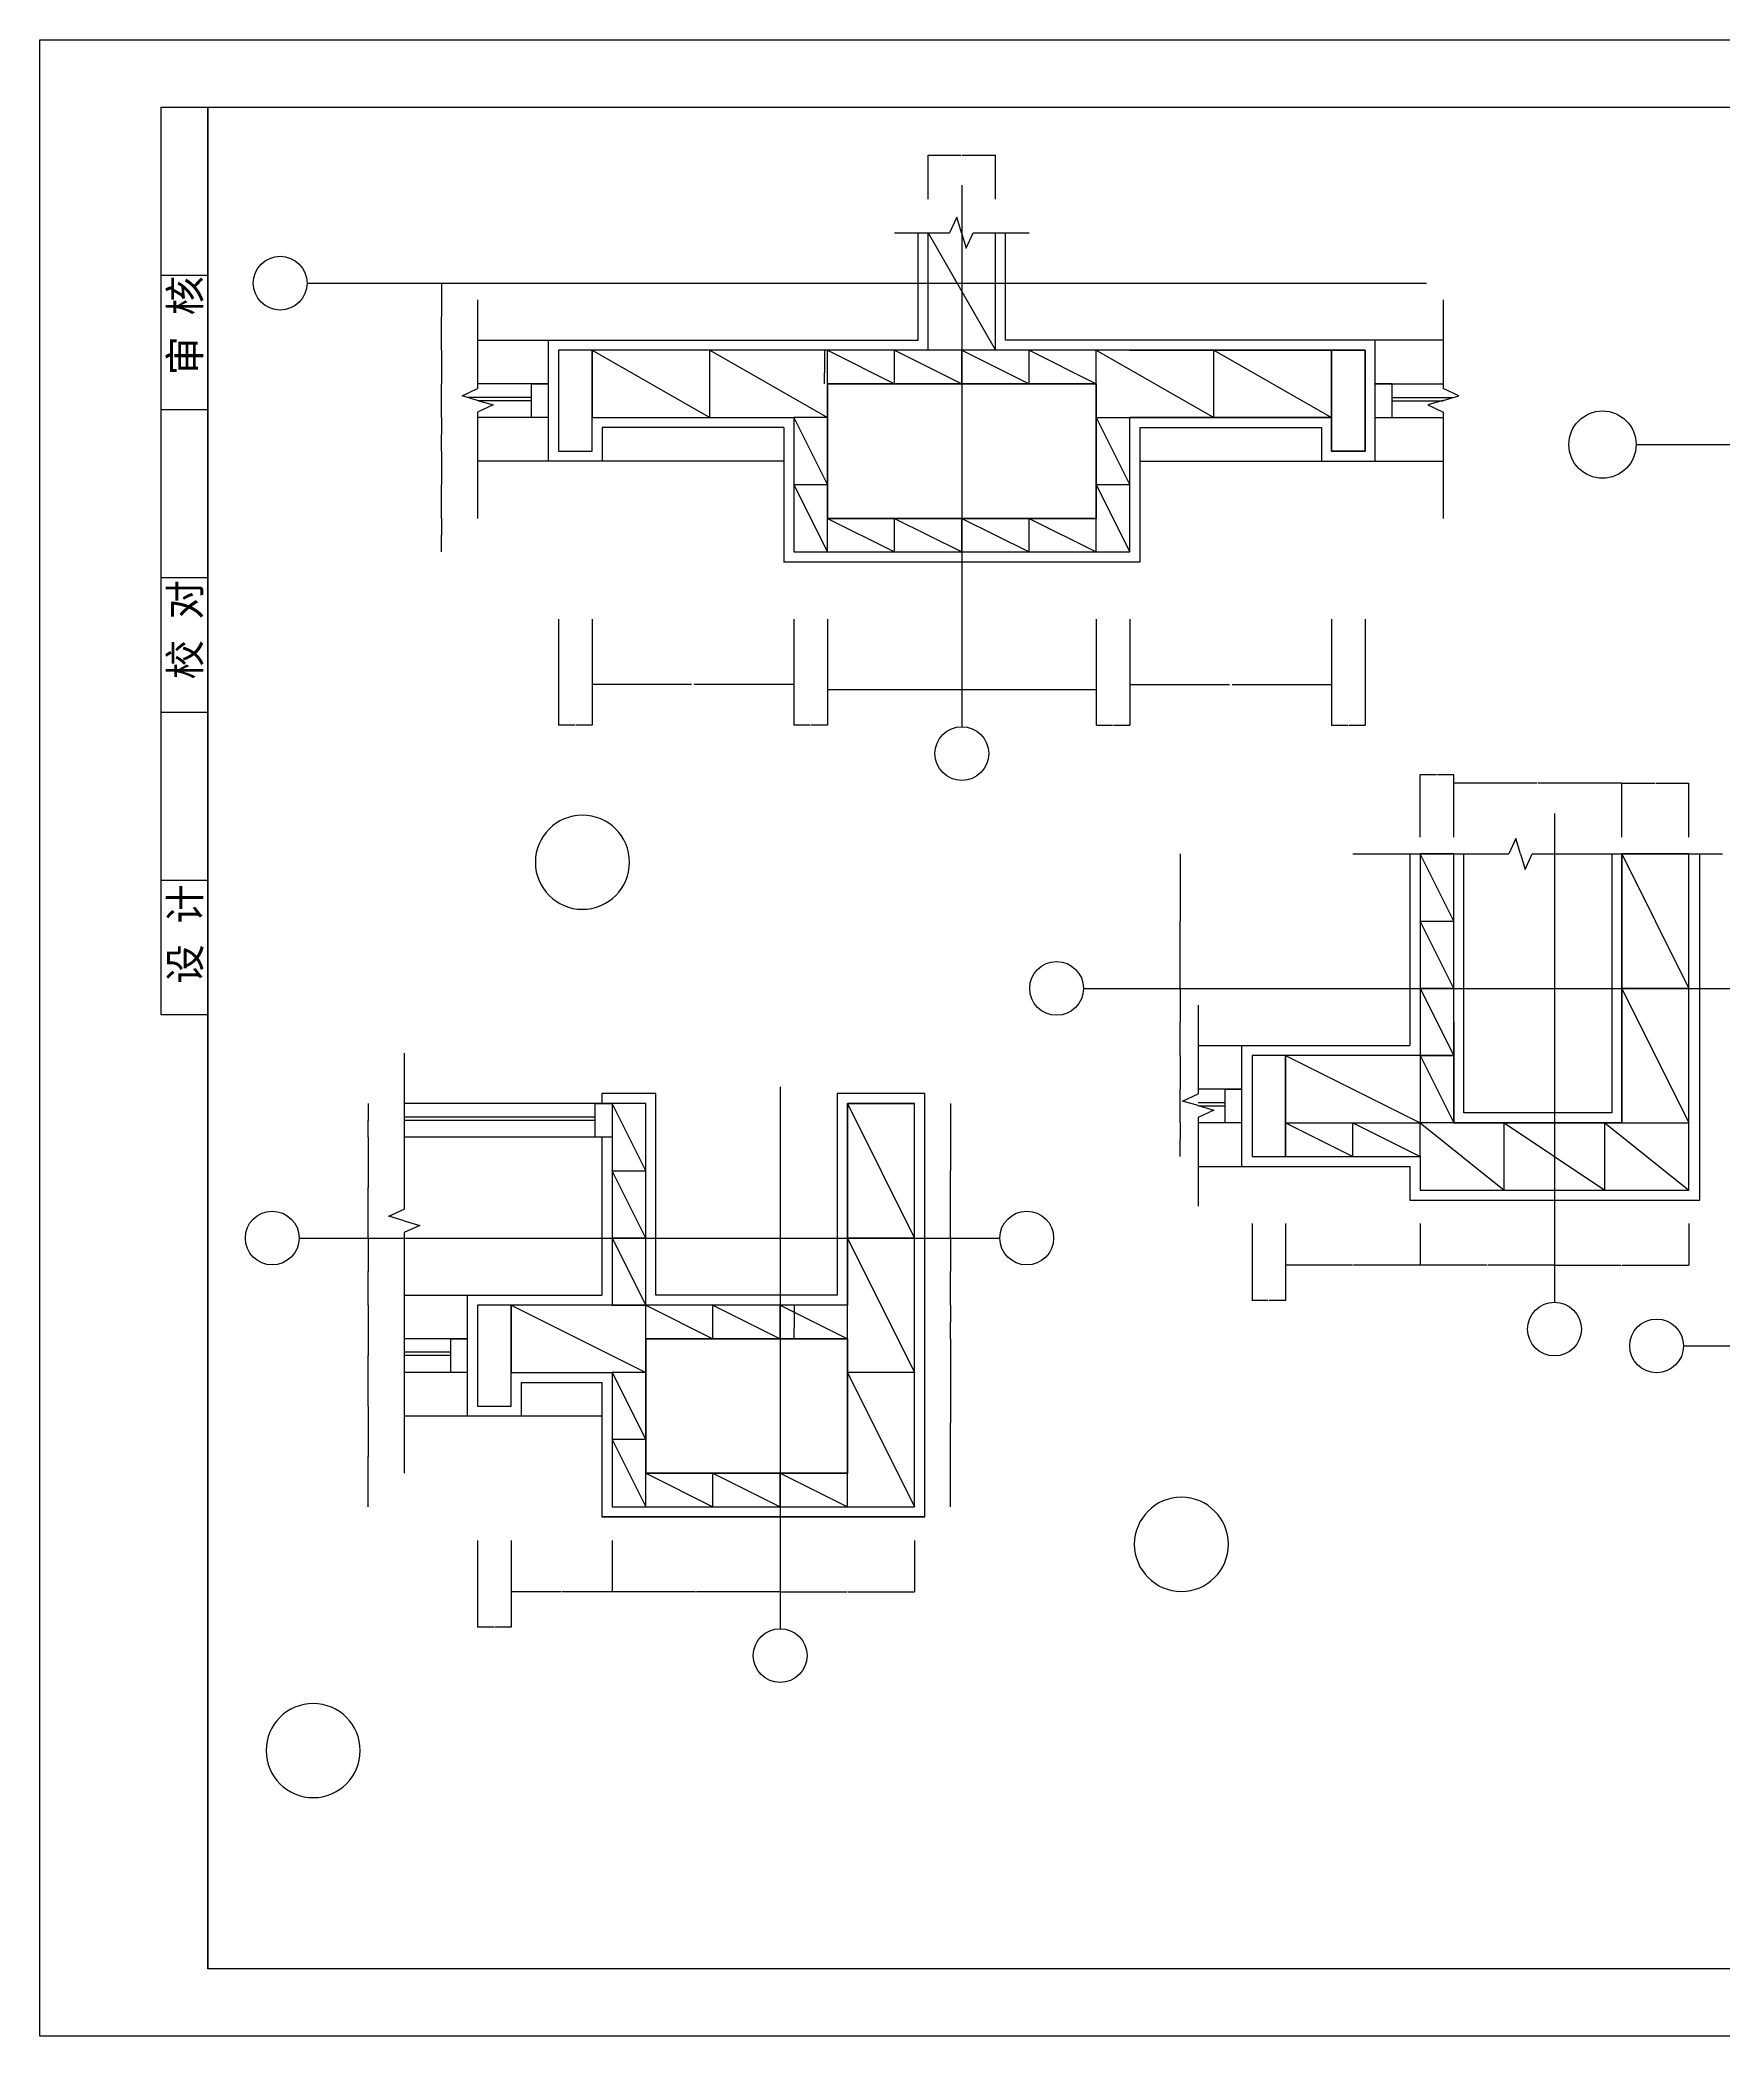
# Model space of a CAD drawing. Header units: metres. Extents: x -304948 to -288070, y -1095 to 10857.
# Drawn here: x -296470 to -291463, y 4917 to 10857 of the extents above; entities that cross this region are included whole.
import ezdxf

# ---------------------------------------------------------------- set-up
doc = ezdxf.new("R2010")
doc.units = ezdxf.units.M
for name, color, linetype in [('A', 230, 'Continuous'), ('DIM', 3, 'Continuous'), ('PUB_TEXT', 7, 'Continuous'), ('TK', 143, 'Continuous'), ('WALL', 7, 'Continuous')]:
    doc.layers.add(name, color=color, linetype=linetype)
doc.dimstyles.get("Standard").update_dxf_attribs({"dimtxt": 2.5, "dimasz": 2.5, "dimexe": 1.25, "dimexo": 0.625, "dimtad": 1, "dimcen": 2.5, "dimazin": 3, "dimtfac": 1, "dimtmove": 0, "dimatfit": 3})

# ---------------------------------------------------------------- blocks, each defined once
blk = doc.blocks.new('_INDEX1')
blk.add_lwpolyline([(-0.5, 0, 1), (0.5, 0, 1)], format="xyb", close=True)
blk = doc.blocks.new('*D51')
for p, q in [((-294127.82, 9133.23), (-294127.82, 8923.23)), ((-293327.82, 9133.23), (-293327.82, 8923.23)), ((-293729.32, 8923.23), (-294128.07, 8923.23)), ((-293327.57, 8923.23), (-293726.32, 8923.23))]:
    blk.add_line(p, q)
at = {"layer": 'Defpoints'}
for p in [(-294127.82, 9133.23), (-293327.82, 9133.23), (-293327.82, 8923.23)]:
    blk.add_point(p, dxfattribs=at)
at = {"layer": 'DIM', "insert": (-293727.82, 8923.23), "char_height": 1, "attachment_point": 5}
blk.add_mtext('800', dxfattribs=at)
blk = doc.blocks.new('*D52')
for p, q in [((-294227.82, 9133.23), (-294227.82, 8818.23)), ((-294127.82, 9133.23), (-294127.82, 8818.23)), ((-294179.32, 8818.23), (-294228.07, 8818.23)), ((-294127.57, 8818.23), (-294176.32, 8818.23))]:
    blk.add_line(p, q)
at = {"layer": 'Defpoints'}
for p in [(-294227.82, 9133.23), (-294127.82, 9133.23), (-294127.82, 8818.23)]:
    blk.add_point(p, dxfattribs=at)
at = {"layer": 'DIM', "insert": (-294177.82, 8818.23), "char_height": 1, "attachment_point": 5}
blk.add_mtext('100', dxfattribs=at)
blk = doc.blocks.new('*D53')
for p, q in [((-294927.82, 9133.23), (-294927.82, 8818.23)), ((-294827.82, 9133.23), (-294827.82, 8818.23)), ((-294879.32, 8818.23), (-294928.07, 8818.23)), ((-294827.57, 8818.23), (-294876.32, 8818.23))]:
    blk.add_line(p, q)
at = {"layer": 'Defpoints'}
for p in [(-294927.82, 9133.23), (-294827.82, 9133.23), (-294827.82, 8818.23)]:
    blk.add_point(p, dxfattribs=at)
at = {"layer": 'DIM', "insert": (-294877.82, 8818.23), "char_height": 1, "attachment_point": 5}
blk.add_mtext('100', dxfattribs=at)
blk = doc.blocks.new('*D54')
for p, q in [((-294827.82, 9133.23), (-294827.82, 8938.94)), ((-294227.82, 9133.23), (-294227.82, 8938.94)), ((-294531.82, 8938.94), (-294828.07, 8938.94)), ((-294227.57, 8938.94), (-294523.82, 8938.94))]:
    blk.add_line(p, q)
at = {"layer": 'Defpoints'}
for p in [(-294827.82, 9133.23), (-294227.82, 9133.23), (-294227.82, 8938.94)]:
    blk.add_point(p, dxfattribs=at)
at = {"layer": 'DIM', "insert": (-294527.82, 8938.94), "char_height": 1, "attachment_point": 5}
blk.add_mtext('600(300)', dxfattribs=at)
blk = doc.blocks.new('*D55')
for p, q in [((-292627.82, 9133.23), (-292627.82, 8818.23)), ((-292527.82, 9133.23), (-292527.82, 8818.23)), ((-292627.57, 8818.23), (-292579.32, 8818.23)), ((-292576.32, 8818.23), (-292528.07, 8818.23))]:
    blk.add_line(p, q)
at = {"layer": 'Defpoints'}
for p in [(-292627.82, 9133.23), (-292527.82, 9133.23), (-292627.82, 8818.23)]:
    blk.add_point(p, dxfattribs=at)
at = {"layer": 'DIM', "insert": (-292577.82, 8818.23), "char_height": 1, "attachment_point": 5}
blk.add_mtext('100', dxfattribs=at)
blk = doc.blocks.new('*D56')
for p, q in [((-293227.82, 9133.23), (-293227.82, 8938.94)), ((-292627.82, 9133.23), (-292627.82, 8938.94)), ((-293227.57, 8938.94), (-292931.82, 8938.94)), ((-292923.82, 8938.94), (-292628.07, 8938.94))]:
    blk.add_line(p, q)
at = {"layer": 'Defpoints'}
for p in [(-293227.82, 9133.23), (-292627.82, 9133.23), (-293227.82, 8938.94)]:
    blk.add_point(p, dxfattribs=at)
at = {"layer": 'DIM', "insert": (-292927.82, 8938.94), "char_height": 1, "attachment_point": 5}
blk.add_mtext('600(300)', dxfattribs=at)
blk = doc.blocks.new('*D57')
for p, q in [((-293327.82, 9133.23), (-293327.82, 8818.23)), ((-293227.82, 9133.23), (-293227.82, 8818.23)), ((-293327.57, 8818.23), (-293279.32, 8818.23)), ((-293276.32, 8818.23), (-293228.07, 8818.23))]:
    blk.add_line(p, q)
at = {"layer": 'Defpoints'}
for p in [(-293327.82, 9133.23), (-293227.82, 9133.23), (-293327.82, 8818.23)]:
    blk.add_point(p, dxfattribs=at)
at = {"layer": 'DIM', "insert": (-293277.82, 8818.23), "char_height": 1, "attachment_point": 5}
blk.add_mtext('100', dxfattribs=at)
blk = doc.blocks.new('*D58')
for p, q in [((-295275.99, 9683.23), (-295276.24, 9683.23)), ((-295275.74, 9733.23), (-295275.74, 9683.23)), ((-295275.74, 9633.23), (-295275.74, 9683.23)), ((-295275.74, 9683.23), (-295275.74, 9683.23)), ((-295275.49, 9683.23), (-295275.24, 9683.23))]:
    blk.add_line(p, q)
at = {"layer": 'Defpoints'}
for p in [(-295275.74, 9733.23), (-295275.74, 9683.23), (-295275.74, 9633.23)]:
    blk.add_point(p, dxfattribs=at)
at = {"layer": 'DIM', "insert": (-295275.74, 9684.355), "char_height": 1, "attachment_point": 5}
blk.add_mtext('0', dxfattribs=at)
blk = doc.blocks.new('*D59')
for p, q in [((-295275.74, 9633.23), (-295275.74, 9533.23)), ((-295275.99, 9533.23), (-295276.24, 9533.23)), ((-295275.74, 9433.23), (-295275.74, 9533.23)), ((-295275.74, 9533.23), (-295275.74, 9533.23)), ((-295275.49, 9533.23), (-295275.24, 9533.23))]:
    blk.add_line(p, q)
at = {"layer": 'Defpoints'}
for p in [(-295275.74, 9633.23), (-295275.74, 9533.23), (-295275.74, 9433.23)]:
    blk.add_point(p, dxfattribs=at)
at = {"layer": 'DIM', "insert": (-295275.74, 9534.355), "char_height": 1, "attachment_point": 5}
blk.add_mtext('0', dxfattribs=at)
blk = doc.blocks.new('*D60')
for p, q in [((-295275.74, 9433.23), (-295275.74, 9383.23)), ((-295275.99, 9383.23), (-295276.24, 9383.23)), ((-295275.74, 9333.23), (-295275.74, 9383.23)), ((-295275.74, 9383.23), (-295275.74, 9383.23)), ((-295275.49, 9383.23), (-295275.24, 9383.23))]:
    blk.add_line(p, q)
at = {"layer": 'Defpoints'}
for p in [(-295275.74, 9433.23), (-295275.74, 9383.23), (-295275.74, 9333.23)]:
    blk.add_point(p, dxfattribs=at)
at = {"layer": 'DIM', "insert": (-295275.74, 9384.355), "char_height": 1, "attachment_point": 5}
blk.add_mtext('0', dxfattribs=at)
blk = doc.blocks.new('*D61')
for p, q in [((-295275.74, 10133.23), (-295275.74, 10033.23)), ((-295275.99, 10033.23), (-295276.24, 10033.23)), ((-295275.74, 9933.23), (-295275.74, 10033.23)), ((-295275.74, 10033.23), (-295275.74, 10033.23)), ((-295275.49, 10033.23), (-295275.24, 10033.23))]:
    blk.add_line(p, q)
at = {"layer": 'Defpoints'}
for p in [(-295275.74, 10133.23), (-295275.74, 10033.23), (-295275.74, 9933.23)]:
    blk.add_point(p, dxfattribs=at)
at = {"layer": 'DIM', "insert": (-295275.74, 10034.355), "char_height": 1, "attachment_point": 5}
blk.add_mtext('0', dxfattribs=at)
blk = doc.blocks.new('*D62')
for p, q in [((-295275.74, 9933.23), (-295275.74, 9833.23)), ((-295275.99, 9833.23), (-295276.24, 9833.23)), ((-295275.74, 9733.23), (-295275.74, 9833.23)), ((-295275.74, 9833.23), (-295275.74, 9833.23)), ((-295275.49, 9833.23), (-295275.24, 9833.23))]:
    blk.add_line(p, q)
at = {"layer": 'Defpoints'}
for p in [(-295275.74, 9933.23), (-295275.74, 9833.23), (-295275.74, 9733.23)]:
    blk.add_point(p, dxfattribs=at)
at = {"layer": 'DIM', "insert": (-295275.74, 9834.355), "char_height": 1, "attachment_point": 5}
blk.add_mtext('0', dxfattribs=at)
blk = doc.blocks.new('*D63')
for p, q in [((-294136.21, 9933.23), (-294136.21, 9865.86)), ((-294136.46, 9865.86), (-294136.71, 9865.86)), ((-294136.21, 9833.23), (-294136.21, 9865.86)), ((-294136.21, 9865.86), (-294136.21, 9865.86)), ((-294135.96, 9865.86), (-294135.71, 9865.86))]:
    blk.add_line(p, q)
at = {"layer": 'Defpoints'}
for p in [(-294136.21, 9933.23), (-294136.21, 9865.86), (-294136.21, 9833.23)]:
    blk.add_point(p, dxfattribs=at)
at = {"layer": 'DIM', "insert": (-294136.21, 9866.985), "char_height": 1, "attachment_point": 5}
blk.add_mtext('0', dxfattribs=at)
blk = doc.blocks.new('*D64')
for p, q in [((-293827.82, 10383.23), (-293827.82, 10514.34)), ((-293827.57, 10514.34), (-293729.32, 10514.34)), ((-293726.32, 10514.34), (-293628.07, 10514.34)), ((-293627.82, 10383.23), (-293627.82, 10514.34))]:
    blk.add_line(p, q)
at = {"layer": 'Defpoints'}
for p in [(-293827.82, 10514.34), (-293827.82, 10383.23), (-293627.82, 10383.23)]:
    blk.add_point(p, dxfattribs=at)
at = {"layer": 'DIM', "insert": (-293727.82, 10514.34), "char_height": 1, "attachment_point": 5}
blk.add_mtext('200', dxfattribs=at)
blk = doc.blocks.new('*D65')
for p, q in [((-294768.34, 6391.7), (-294768.34, 6239.04)), ((-294268.34, 6391.7), (-294268.34, 6239.04)), ((-294519.84, 6239.04), (-294768.59, 6239.04)), ((-294268.09, 6239.04), (-294516.84, 6239.04))]:
    blk.add_line(p, q)
at = {"layer": 'Defpoints'}
for p in [(-294768.34, 6391.7), (-294268.34, 6391.7), (-294268.34, 6239.04)]:
    blk.add_point(p, dxfattribs=at)
at = {"layer": 'DIM', "insert": (-294518.34, 6239.04), "char_height": 1, "attachment_point": 5}
blk.add_mtext('500', dxfattribs=at)
blk = doc.blocks.new('*D66')
for p, q in [((-295168.34, 6391.7), (-295168.34, 6134.04)), ((-295068.34, 6391.7), (-295068.34, 6134.04)), ((-295119.84, 6134.04), (-295168.59, 6134.04)), ((-295068.09, 6134.04), (-295116.84, 6134.04))]:
    blk.add_line(p, q)
at = {"layer": 'Defpoints'}
for p in [(-295168.34, 6391.7), (-295068.34, 6391.7), (-295068.34, 6134.04)]:
    blk.add_point(p, dxfattribs=at)
at = {"layer": 'DIM', "insert": (-295118.34, 6134.04), "char_height": 1, "attachment_point": 5}
blk.add_mtext('100', dxfattribs=at)
blk = doc.blocks.new('*D67')
for p, q in [((-295068.34, 6391.7), (-295068.34, 6239.04)), ((-294768.34, 6391.7), (-294768.34, 6239.04)), ((-294919.84, 6239.04), (-295068.59, 6239.04)), ((-294768.09, 6239.04), (-294916.84, 6239.04))]:
    blk.add_line(p, q)
at = {"layer": 'Defpoints'}
for p in [(-295068.34, 6391.7), (-294768.34, 6391.7), (-294768.34, 6239.04)]:
    blk.add_point(p, dxfattribs=at)
at = {"layer": 'DIM', "insert": (-294918.34, 6239.04), "char_height": 1, "attachment_point": 5}
blk.add_mtext('300', dxfattribs=at)
blk = doc.blocks.new('*D68')
for p, q in [((-294268.34, 6391.7), (-294268.34, 6239.04)), ((-293868.34, 6391.7), (-293868.34, 6239.04)), ((-294268.09, 6239.04), (-294069.84, 6239.04)), ((-294066.84, 6239.04), (-293868.59, 6239.04))]:
    blk.add_line(p, q)
at = {"layer": 'Defpoints'}
for p in [(-294268.34, 6391.7), (-293868.34, 6391.7), (-294268.34, 6239.04)]:
    blk.add_point(p, dxfattribs=at)
at = {"layer": 'DIM', "insert": (-294068.34, 6239.04), "char_height": 1, "attachment_point": 5}
blk.add_mtext('400', dxfattribs=at)
blk = doc.blocks.new('*D69')
for p, q in [((-295493.46, 6791.7), (-295493.46, 6641.7)), ((-295493.71, 6641.7), (-295493.96, 6641.7)), ((-295493.46, 6491.7), (-295493.46, 6641.7)), ((-295493.46, 6641.7), (-295493.46, 6641.7)), ((-295493.21, 6641.7), (-295492.96, 6641.7))]:
    blk.add_line(p, q)
at = {"layer": 'Defpoints'}
for p in [(-295493.46, 6791.7), (-295493.46, 6641.7), (-295493.46, 6491.7)]:
    blk.add_point(p, dxfattribs=at)
at = {"layer": 'DIM', "insert": (-295493.46, 6642.825), "char_height": 1, "attachment_point": 5}
blk.add_mtext('0', dxfattribs=at)
blk = doc.blocks.new('*D70')
for p, q in [((-295493.46, 7291.7), (-295493.46, 7191.7)), ((-295493.71, 7191.7), (-295493.96, 7191.7)), ((-295493.46, 7091.7), (-295493.46, 7191.7)), ((-295493.46, 7191.7), (-295493.46, 7191.7)), ((-295493.21, 7191.7), (-295492.96, 7191.7))]:
    blk.add_line(p, q)
at = {"layer": 'Defpoints'}
for p in [(-295493.46, 7291.7), (-295493.46, 7191.7), (-295493.46, 7091.7)]:
    blk.add_point(p, dxfattribs=at)
at = {"layer": 'DIM', "insert": (-295493.46, 7192.825), "char_height": 1, "attachment_point": 5}
blk.add_mtext('0', dxfattribs=at)
blk = doc.blocks.new('*D71')
for p, q in [((-295493.46, 7091.7), (-295493.46, 6941.7)), ((-295493.71, 6941.7), (-295493.96, 6941.7)), ((-295493.46, 6791.7), (-295493.46, 6941.7)), ((-295493.46, 6941.7), (-295493.46, 6941.7)), ((-295493.21, 6941.7), (-295492.96, 6941.7))]:
    blk.add_line(p, q)
at = {"layer": 'Defpoints'}
for p in [(-295493.46, 7091.7), (-295493.46, 6941.7), (-295493.46, 6791.7)]:
    blk.add_point(p, dxfattribs=at)
at = {"layer": 'DIM', "insert": (-295493.46, 6942.825), "char_height": 1, "attachment_point": 5}
blk.add_mtext('0', dxfattribs=at)
blk = doc.blocks.new('*D72')
for p, q in [((-294226.73, 7091.7), (-294226.73, 7024.33)), ((-294226.98, 7024.33), (-294227.23, 7024.33)), ((-294226.73, 6991.7), (-294226.73, 7024.33)), ((-294226.73, 7024.33), (-294226.73, 7024.33)), ((-294226.48, 7024.33), (-294226.23, 7024.33))]:
    blk.add_line(p, q)
at = {"layer": 'Defpoints'}
for p in [(-294226.73, 7091.7), (-294226.73, 7024.33), (-294226.73, 6991.7)]:
    blk.add_point(p, dxfattribs=at)
at = {"layer": 'DIM', "insert": (-294226.73, 7025.455), "char_height": 1, "attachment_point": 5}
blk.add_mtext('0', dxfattribs=at)
blk = doc.blocks.new('*D73')
for p, q in [((-293761.79, 7091.7), (-293761.79, 7041.7)), ((-293762.04, 7041.7), (-293762.29, 7041.7)), ((-293761.79, 6991.7), (-293761.79, 7041.7)), ((-293761.79, 7041.7), (-293761.79, 7041.7)), ((-293761.54, 7041.7), (-293761.29, 7041.7))]:
    blk.add_line(p, q)
at = {"layer": 'Defpoints'}
for p in [(-293761.79, 7091.7), (-293761.79, 7041.7), (-293761.79, 6991.7)]:
    blk.add_point(p, dxfattribs=at)
at = {"layer": 'DIM', "insert": (-293761.79, 7042.825), "char_height": 1, "attachment_point": 5}
blk.add_mtext('0', dxfattribs=at)
blk = doc.blocks.new('*D74')
for p, q in [((-293761.79, 6991.7), (-293761.79, 6741.7)), ((-293762.04, 6741.7), (-293762.29, 6741.7)), ((-293761.79, 6491.7), (-293761.79, 6741.7)), ((-293761.79, 6741.7), (-293761.79, 6741.7)), ((-293761.54, 6741.7), (-293761.29, 6741.7))]:
    blk.add_line(p, q)
at = {"layer": 'Defpoints'}
for p in [(-293761.79, 6991.7), (-293761.79, 6741.7), (-293761.79, 6491.7)]:
    blk.add_point(p, dxfattribs=at)
at = {"layer": 'DIM', "insert": (-293761.79, 6742.825), "char_height": 1, "attachment_point": 5}
blk.add_mtext('0', dxfattribs=at)
blk = doc.blocks.new('*D75')
for p, q in [((-293761.79, 7291.7), (-293761.79, 7191.7)), ((-293762.04, 7191.7), (-293762.29, 7191.7)), ((-293761.79, 7091.7), (-293761.79, 7191.7)), ((-293761.79, 7191.7), (-293761.79, 7191.7)), ((-293761.54, 7191.7), (-293761.29, 7191.7))]:
    blk.add_line(p, q)
at = {"layer": 'Defpoints'}
for p in [(-293761.79, 7291.7), (-293761.79, 7191.7), (-293761.79, 7091.7)]:
    blk.add_point(p, dxfattribs=at)
at = {"layer": 'DIM', "insert": (-293761.79, 7192.825), "char_height": 1, "attachment_point": 5}
blk.add_mtext('0', dxfattribs=at)
blk = doc.blocks.new('*D76')
for p, q in [((-293761.79, 7691.7), (-293761.79, 7491.7)), ((-293762.04, 7491.7), (-293762.29, 7491.7)), ((-293761.79, 7291.7), (-293761.79, 7491.7)), ((-293761.79, 7491.7), (-293761.79, 7491.7)), ((-293761.54, 7491.7), (-293761.29, 7491.7))]:
    blk.add_line(p, q)
at = {"layer": 'Defpoints'}
for p in [(-293761.79, 7691.7), (-293761.79, 7491.7), (-293761.79, 7291.7)]:
    blk.add_point(p, dxfattribs=at)
at = {"layer": 'DIM', "insert": (-293761.79, 7492.825), "char_height": 1, "attachment_point": 5}
blk.add_mtext('0', dxfattribs=at)
blk = doc.blocks.new('*D77')
for p, q in [((-295493.46, 7591.7), (-295493.46, 7441.7)), ((-295493.71, 7441.7), (-295493.96, 7441.7)), ((-295493.46, 7291.7), (-295493.46, 7441.7)), ((-295493.46, 7441.7), (-295493.46, 7441.7)), ((-295493.21, 7441.7), (-295492.96, 7441.7))]:
    blk.add_line(p, q)
at = {"layer": 'Defpoints'}
for p in [(-295493.46, 7591.7), (-295493.46, 7441.7), (-295493.46, 7291.7)]:
    blk.add_point(p, dxfattribs=at)
at = {"layer": 'DIM', "insert": (-295493.46, 7442.825), "char_height": 1, "attachment_point": 5}
blk.add_mtext('0', dxfattribs=at)
blk = doc.blocks.new('*D78')
for p, q in [((-295493.46, 7691.7), (-295493.46, 7641.7)), ((-295493.71, 7641.7), (-295493.96, 7641.7)), ((-295493.46, 7591.7), (-295493.46, 7641.7)), ((-295493.46, 7641.7), (-295493.46, 7641.7)), ((-295493.21, 7641.7), (-295492.96, 7641.7))]:
    blk.add_line(p, q)
at = {"layer": 'Defpoints'}
for p in [(-295493.46, 7691.7), (-295493.46, 7641.7), (-295493.46, 7591.7)]:
    blk.add_point(p, dxfattribs=at)
at = {"layer": 'DIM', "insert": (-295493.46, 7642.825), "char_height": 1, "attachment_point": 5}
blk.add_mtext('0', dxfattribs=at)
blk = doc.blocks.new('*D79')
for p, q in [((-293077.96, 7834.48), (-293077.96, 7734.48)), ((-293078.21, 7734.48), (-293078.46, 7734.48)), ((-293077.96, 7634.48), (-293077.96, 7734.48)), ((-293077.96, 7734.48), (-293077.96, 7734.48)), ((-293077.71, 7734.48), (-293077.46, 7734.48))]:
    blk.add_line(p, q)
at = {"layer": 'Defpoints'}
for p in [(-293077.96, 7834.48), (-293077.96, 7734.48), (-293077.96, 7634.48)]:
    blk.add_point(p, dxfattribs=at)
at = {"layer": 'DIM', "insert": (-293077.96, 7735.605), "char_height": 1, "attachment_point": 5}
blk.add_mtext('0', dxfattribs=at)
blk = doc.blocks.new('*D81')
for p, q in [((-292864.51, 7334.48), (-292864.51, 7105.7)), ((-292764.51, 7334.48), (-292764.51, 7105.7)), ((-292816.01, 7105.7), (-292864.76, 7105.7)), ((-292764.26, 7105.7), (-292813.01, 7105.7))]:
    blk.add_line(p, q)
at = {"layer": 'Defpoints'}
for p in [(-292864.51, 7334.48), (-292764.51, 7334.48), (-292764.51, 7105.7)]:
    blk.add_point(p, dxfattribs=at)
at = {"layer": 'DIM', "insert": (-292814.51, 7105.7), "char_height": 1, "attachment_point": 5}
blk.add_mtext('100', dxfattribs=at)
blk = doc.blocks.new('*D82')
for p, q in [((-291964.51, 7334.48), (-291964.51, 7210.7)), ((-291564.51, 7334.48), (-291564.51, 7210.7)), ((-291964.26, 7210.7), (-291766.01, 7210.7)), ((-291763.01, 7210.7), (-291564.76, 7210.7))]:
    blk.add_line(p, q)
at = {"layer": 'Defpoints'}
for p in [(-291964.51, 7334.48), (-291564.51, 7334.48), (-291964.51, 7210.7)]:
    blk.add_point(p, dxfattribs=at)
at = {"layer": 'DIM', "insert": (-291764.51, 7210.7), "char_height": 1, "attachment_point": 5}
blk.add_mtext('400', dxfattribs=at)
blk = doc.blocks.new('*D83')
for p, q in [((-292364.51, 7334.48), (-292364.51, 7210.7)), ((-291964.51, 7334.48), (-291964.51, 7210.7)), ((-292166.01, 7210.7), (-292364.76, 7210.7)), ((-291964.26, 7210.7), (-292163.01, 7210.7))]:
    blk.add_line(p, q)
at = {"layer": 'Defpoints'}
for p in [(-292364.51, 7334.48), (-291964.51, 7334.48), (-291964.51, 7210.7)]:
    blk.add_point(p, dxfattribs=at)
at = {"layer": 'DIM', "insert": (-292164.51, 7210.7), "char_height": 1, "attachment_point": 5}
blk.add_mtext('400', dxfattribs=at)
blk = doc.blocks.new('*D84')
for p, q in [((-293077.96, 7634.48), (-293077.96, 7584.48)), ((-293078.21, 7584.48), (-293078.46, 7584.48)), ((-293077.96, 7534.48), (-293077.96, 7584.48)), ((-293077.96, 7584.48), (-293077.96, 7584.48)), ((-293077.71, 7584.48), (-293077.46, 7584.48))]:
    blk.add_line(p, q)
at = {"layer": 'Defpoints'}
for p in [(-293077.96, 7634.48), (-293077.96, 7584.48), (-293077.96, 7534.48)]:
    blk.add_point(p, dxfattribs=at)
at = {"layer": 'DIM', "insert": (-293077.96, 7585.605), "char_height": 1, "attachment_point": 5}
blk.add_mtext('0', dxfattribs=at)
blk = doc.blocks.new('*D86')
for p, q in [((-293077.96, 8434.48), (-293077.96, 8234.48)), ((-293078.21, 8234.48), (-293078.46, 8234.48)), ((-293077.96, 8034.48), (-293077.96, 8234.48)), ((-293077.96, 8234.48), (-293077.96, 8234.48)), ((-293077.71, 8234.48), (-293077.46, 8234.48))]:
    blk.add_line(p, q)
at = {"layer": 'Defpoints'}
for p in [(-293077.96, 8434.48), (-293077.96, 8234.48), (-293077.96, 8034.48)]:
    blk.add_point(p, dxfattribs=at)
at = {"layer": 'DIM', "insert": (-293077.96, 8235.605), "char_height": 1, "attachment_point": 5}
blk.add_mtext('0', dxfattribs=at)
blk = doc.blocks.new('*D87')
for p, q in [((-293077.96, 8034.48), (-293077.96, 7934.48)), ((-293078.21, 7934.48), (-293078.46, 7934.48)), ((-293077.96, 7834.48), (-293077.96, 7934.48)), ((-293077.96, 7934.48), (-293077.96, 7934.48)), ((-293077.71, 7934.48), (-293077.46, 7934.48))]:
    blk.add_line(p, q)
at = {"layer": 'Defpoints'}
for p in [(-293077.96, 8034.48), (-293077.96, 7934.48), (-293077.96, 7834.48)]:
    blk.add_point(p, dxfattribs=at)
at = {"layer": 'DIM', "insert": (-293077.96, 7935.605), "char_height": 1, "attachment_point": 5}
blk.add_mtext('0', dxfattribs=at)
blk = doc.blocks.new('*D90')
for p, q in [((-291764.51, 8484.48), (-291764.51, 8645.14)), ((-291764.26, 8645.14), (-291666.01, 8645.14)), ((-291663.01, 8645.14), (-291564.76, 8645.14)), ((-291564.51, 8484.48), (-291564.51, 8645.14))]:
    blk.add_line(p, q)
at = {"layer": 'Defpoints'}
for p in [(-291764.51, 8645.14), (-291764.51, 8484.48), (-291564.51, 8484.48)]:
    blk.add_point(p, dxfattribs=at)
at = {"layer": 'DIM', "insert": (-291664.51, 8645.14), "char_height": 1, "attachment_point": 5}
blk.add_mtext('200', dxfattribs=at)
blk = doc.blocks.new('*D91')
for p, q in [((-292016.01, 8645.14), (-292264.76, 8645.14)), ((-292264.51, 8484.48), (-292264.51, 8645.14)), ((-291764.26, 8645.14), (-292013.01, 8645.14)), ((-291764.51, 8484.48), (-291764.51, 8645.14))]:
    blk.add_line(p, q)
at = {"layer": 'Defpoints'}
for p in [(-291764.51, 8645.14), (-292264.51, 8484.48), (-291764.51, 8484.48)]:
    blk.add_point(p, dxfattribs=at)
at = {"layer": 'DIM', "insert": (-292014.51, 8645.14), "char_height": 1, "attachment_point": 5}
blk.add_mtext('500', dxfattribs=at)
blk = doc.blocks.new('*D92')
for p, q in [((-292316.01, 8670.14), (-292364.76, 8670.14)), ((-292364.51, 8484.48), (-292364.51, 8670.14)), ((-292264.26, 8670.14), (-292313.01, 8670.14)), ((-292264.51, 8484.48), (-292264.51, 8670.14))]:
    blk.add_line(p, q)
at = {"layer": 'Defpoints'}
for p in [(-292264.51, 8670.14), (-292364.51, 8484.48), (-292264.51, 8484.48)]:
    blk.add_point(p, dxfattribs=at)
at = {"layer": 'DIM', "insert": (-292314.51, 8670.14), "char_height": 1, "attachment_point": 5}
blk.add_mtext('100', dxfattribs=at)
blk = doc.blocks.new('*D93')
for p, q in [((-292764.51, 7334.48), (-292764.51, 7210.7)), ((-292364.51, 7334.48), (-292364.51, 7210.7)), ((-292566.01, 7210.7), (-292764.76, 7210.7)), ((-292364.26, 7210.7), (-292563.01, 7210.7))]:
    blk.add_line(p, q)
at = {"layer": 'Defpoints'}
for p in [(-292764.51, 7334.48), (-292364.51, 7334.48), (-292364.51, 7210.7)]:
    blk.add_point(p, dxfattribs=at)
at = {"layer": 'DIM', "insert": (-292564.51, 7210.7), "char_height": 1, "attachment_point": 5}
blk.add_mtext('400', dxfattribs=at)

msp = doc.modelspace()

# ---------------------------------------------------------------- hatches: boundary and pattern name
h = msp.add_hatch()
h.set_pattern_fill('ANSI31', scale=400)
h.paths.add_polyline_path([(-294827.82, 9933.23), (-294927.82, 9933.23), (-294927.82, 9633.23), (-294827.82, 9633.23), (-294827.82, 9733.23)])
h.paths.add_polyline_path([(-292527.82, 9933.23), (-292627.82, 9933.23), (-292627.82, 9733.23), (-292627.82, 9633.23), (-292527.82, 9633.23)])
h = msp.add_hatch()
h.set_pattern_fill('ANSI31', scale=400)
h.paths.add_polyline_path([(-295068.34, 7091.7), (-295168.34, 7091.7), (-295168.34, 6791.7), (-295068.34, 6791.7), (-295068.34, 6891.7)])

# ---------------------------------------------------------------- linework, layer by layer
for p, q in [((-293927.82, 10283.23), (-293764.15, 10283.23)), ((-293857.82, 9963.23), (-293857.82, 10283.23)), ((-293827.82, 10283.23), (-293627.82, 9933.23)), ((-293742.75, 10329.41), (-293764.15, 10283.23)), ((-293729.02, 10283.23), (-293742.75, 10329.41)), ((-293729.02, 10283.23), (-293715.28, 10237.05)), ((-293715.28, 10237.05), (-293693.88, 10283.23)), ((-293693.88, 10283.23), (-293527.82, 10283.23)), ((-293597.82, 9963.23), (-293597.82, 10283.23)), ((-295168.36, 10083.23), (-295168.36, 9819.56)), ((-292295.7, 10083.23), (-292295.7, 9819.56)), ((-295168.36, 9963.23), (-293857.82, 9963.23)), ((-294957.82, 9603.23), (-294957.82, 9963.23)), ((-294827.82, 9933.23), (-294477.82, 9733.23)), ((-294477.82, 9733.23), (-294477.82, 9933.23)), ((-294477.82, 9933.23), (-294127.82, 9733.23)), ((-294127.82, 9933.23), (-293927.82, 9833.23)), ((-294127.82, 9833.23), (-294127.82, 9933.23)), ((-293927.82, 9933.23), (-293727.82, 9833.23)), ((-293927.82, 9833.23), (-293927.82, 9933.23)), ((-293727.82, 9933.23), (-293527.82, 9833.23)), ((-293727.82, 9833.23), (-293727.82, 9933.23)), ((-292295.7, 9963.23), (-293597.82, 9963.23)), ((-293527.82, 9933.23), (-293327.82, 9833.23)), ((-293527.82, 9833.23), (-293527.82, 9933.23)), ((-293327.82, 9933.23), (-292977.82, 9733.23)), ((-293327.82, 9833.23), (-293327.82, 9933.23)), ((-293327.82, 9833.23), (-293327.82, 9933.23)), ((-292977.82, 9933.23), (-292627.82, 9733.23)), ((-292977.82, 9733.23), (-292977.82, 9933.23)), ((-292497.82, 9603.23), (-292497.82, 9963.23)), ((-295214.54, 9798.16), (-295168.36, 9819.56)), ((-294957.82, 9833.23), (-295168.36, 9833.23)), ((-295007.82, 9733.23), (-295007.82, 9833.23)), ((-295007.82, 9833.23), (-294957.82, 9833.23)), ((-292497.82, 9833.23), (-292295.7, 9833.23)), ((-292447.82, 9833.23), (-292497.82, 9833.23)), ((-292447.82, 9733.23), (-292447.82, 9833.23)), ((-292249.51, 9798.16), (-292295.7, 9819.56)), ((-295168.36, 9784.43), (-295214.54, 9798.16)), ((-295007.82, 9793.23), (-295197.95, 9793.23)), ((-295168.36, 9784.43), (-295122.17, 9770.7)), ((-295007.82, 9783.23), (-295168.36, 9783.23)), ((-295122.17, 9770.7), (-295168.36, 9749.3)), ((-295168.36, 9749.3), (-295168.36, 9433.23)), ((-292447.82, 9793.23), (-292266.1, 9793.23)), ((-292447.82, 9783.23), (-292295.7, 9783.23)), ((-292295.7, 9784.43), (-292341.88, 9770.7)), ((-292341.88, 9770.7), (-292295.7, 9749.3)), ((-292295.7, 9784.43), (-292249.51, 9798.16)), ((-292295.7, 9749.3), (-292295.7, 9433.23)), ((-294957.82, 9733.23), (-295168.36, 9733.23)), ((-294957.82, 9733.23), (-295007.82, 9733.23)), ((-294797.82, 9703.23), (-294797.82, 9603.23)), ((-294257.82, 9703.23), (-294797.82, 9703.23)), ((-294257.82, 9703.23), (-294257.82, 9303.23)), ((-294127.82, 9733.23), (-294227.82, 9733.23)), ((-294227.82, 9733.23), (-294127.82, 9533.23)), ((-293327.82, 9733.23), (-293227.82, 9533.23)), ((-293327.82, 9733.23), (-293227.82, 9733.23)), ((-293197.82, 9703.23), (-292657.82, 9703.23)), ((-293197.82, 9703.23), (-293197.82, 9303.23)), ((-292657.82, 9703.23), (-292657.82, 9603.23)), ((-292497.82, 9733.23), (-292295.7, 9733.23)), ((-292497.82, 9733.23), (-292447.82, 9733.23)), ((-294257.82, 9603.23), (-295168.36, 9603.23)), ((-293197.82, 9603.23), (-292295.7, 9603.23)), ((-294127.82, 9533.23), (-294227.82, 9533.23)), ((-294227.82, 9533.23), (-294127.82, 9333.23)), ((-293327.82, 9533.23), (-293227.82, 9333.23)), ((-293227.82, 9533.23), (-293327.82, 9533.23)), ((-294127.82, 9333.23), (-294127.82, 9433.23)), ((-294127.82, 9433.23), (-293927.82, 9333.23)), ((-293927.82, 9333.23), (-293927.82, 9433.23)), ((-293927.82, 9433.23), (-293727.82, 9333.23)), ((-293727.82, 9333.23), (-293727.82, 9433.23)), ((-293727.82, 9433.23), (-293527.82, 9333.23)), ((-293527.82, 9333.23), (-293527.82, 9433.23)), ((-293527.82, 9433.23), (-293327.82, 9333.23)), ((-293327.82, 9333.23), (-293327.82, 9433.23)), ((-293327.82, 9333.23), (-293327.82, 9433.23)), ((-293197.82, 9303.23), (-294257.82, 9303.23)), ((-292079.44, 8480.66), (-292100.84, 8434.48)), ((-292065.71, 8434.48), (-292079.44, 8480.66)), ((-292564.51, 8434.48), (-292100.84, 8434.48)), ((-292264.51, 8234.48), (-292364.51, 8434.48)), ((-292065.71, 8434.48), (-292051.97, 8388.29)), ((-292051.97, 8388.29), (-292030.57, 8434.48)), ((-292030.57, 8434.48), (-291464.51, 8434.48)), ((-291764.51, 8434.48), (-291564.51, 8034.48)), ((-292364.51, 8234.48), (-292264.51, 8234.48)), ((-292264.51, 8034.48), (-292364.51, 8234.48)), ((-292364.51, 8034.48), (-292264.51, 7834.48)), ((-292264.51, 8034.48), (-292364.51, 8034.48)), ((-291564.51, 8034.48), (-291764.51, 8034.48)), ((-291764.51, 8034.48), (-291564.51, 7634.48)), ((-293024.66, 7984.48), (-293024.66, 7720.81)), ((-295386.7, 7841.7), (-295386.7, 7378.03)), ((-293024.66, 7864.48), (-292394.51, 7864.48)), ((-292894.51, 7504.48), (-292894.51, 7864.48)), ((-292764.51, 7834.48), (-292364.51, 7634.48)), ((-292264.51, 7834.48), (-292364.51, 7834.48)), ((-292364.51, 7834.48), (-292264.51, 7634.48)), ((-292894.51, 7734.48), (-293024.66, 7734.48)), ((-292944.51, 7634.48), (-292944.51, 7734.48)), ((-292944.51, 7734.48), (-292894.51, 7734.48)), ((-294768.34, 7691.7), (-295386.7, 7691.7)), ((-294818.34, 7591.7), (-294818.34, 7691.7)), ((-294818.34, 7691.7), (-294768.34, 7691.7)), ((-294668.34, 7491.7), (-294768.34, 7691.7)), ((-294068.34, 7691.7), (-293868.34, 7291.7)), ((-293070.85, 7699.41), (-293024.66, 7720.81)), ((-293024.66, 7685.68), (-293070.85, 7699.41)), ((-292944.51, 7694.48), (-293024.66, 7694.48)), ((-293024.66, 7685.68), (-292978.48, 7671.94)), ((-292944.51, 7684.48), (-293024.66, 7684.48)), ((-292978.48, 7671.94), (-293024.66, 7650.54)), ((-294818.34, 7651.7), (-295386.7, 7651.7)), ((-294818.34, 7641.7), (-295386.7, 7641.7)), ((-293024.66, 7650.54), (-293024.66, 7386.19)), ((-292894.51, 7634.48), (-293024.66, 7634.48)), ((-292894.51, 7634.48), (-292944.51, 7634.48)), ((-292764.51, 7634.48), (-292364.51, 7634.48)), ((-292764.51, 7634.48), (-292564.51, 7534.48)), ((-292564.51, 7534.48), (-292564.51, 7634.48)), ((-292564.51, 7634.48), (-292364.51, 7534.48)), ((-292364.51, 7534.48), (-292364.51, 7634.48)), ((-292364.51, 7634.48), (-292114.51, 7434.48)), ((-292264.51, 7634.48), (-292364.51, 7634.48)), ((-292114.51, 7434.48), (-292114.51, 7634.48)), ((-292114.51, 7634.48), (-291814.51, 7434.48)), ((-291814.51, 7434.48), (-291814.51, 7634.48)), ((-291814.51, 7634.48), (-291564.51, 7434.48)), ((-291764.51, 7634.48), (-291564.51, 7634.48)), ((-294768.34, 7591.7), (-295386.7, 7591.7)), ((-294768.34, 7591.7), (-294818.34, 7591.7)), ((-294668.34, 7291.7), (-294768.34, 7491.7)), ((-294768.34, 7491.7), (-294668.34, 7491.7)), ((-295432.88, 7356.63), (-295386.7, 7378.03)), ((-295386.7, 7342.9), (-295432.88, 7356.63)), ((-295386.7, 7342.9), (-295340.52, 7329.17)), ((-295340.52, 7329.17), (-295386.7, 7307.77)), ((-295386.7, 7307.77), (-295386.7, 6591.7)), ((-294668.34, 7291.7), (-294768.34, 7291.7)), ((-294768.34, 7291.7), (-294668.34, 7091.7)), ((-293868.34, 7291.7), (-294068.34, 7291.7)), ((-294068.34, 7291.7), (-293868.34, 6891.7)), ((-295386.7, 7121.7), (-294798.34, 7121.7)), ((-295198.34, 6761.7), (-295198.34, 7121.7)), ((-295068.34, 7091.7), (-294668.34, 6891.7)), ((-294668.34, 7091.7), (-294468.34, 6991.7)), ((-294668.34, 6991.7), (-294668.34, 7091.7)), ((-294468.34, 7091.7), (-294268.34, 6991.7)), ((-294468.34, 6991.7), (-294468.34, 7091.7)), ((-294268.34, 7091.7), (-294068.34, 6991.7)), ((-294268.34, 6991.7), (-294268.34, 7091.7)), ((-294068.34, 6991.7), (-294068.34, 7091.7)), ((-295198.34, 6991.7), (-295386.7, 6991.7)), ((-295248.34, 6951.7), (-295386.7, 6951.7)), ((-295248.34, 6991.7), (-295198.34, 6991.7)), ((-295248.34, 6891.7), (-295248.34, 6991.7)), ((-295248.34, 6941.7), (-295386.7, 6941.7)), ((-295198.34, 6891.7), (-295386.7, 6891.7)), ((-295198.34, 6891.7), (-295248.34, 6891.7)), ((-294768.34, 6891.7), (-294668.34, 6691.7)), ((-294668.34, 6891.7), (-294768.34, 6891.7)), ((-293868.34, 6891.7), (-294068.34, 6891.7)), ((-294068.34, 6891.7), (-293868.34, 6491.7)), ((-295038.34, 6861.7), (-295038.34, 6761.7)), ((-294798.34, 6861.7), (-294798.34, 6461.7)), ((-294798.34, 6761.7), (-295386.7, 6761.7)), ((-294668.34, 6691.7), (-294768.34, 6691.7)), ((-294768.34, 6691.7), (-294668.34, 6491.7)), ((-294668.34, 6491.7), (-294668.34, 6591.7)), ((-294668.34, 6591.7), (-294468.34, 6491.7)), ((-294468.34, 6491.7), (-294468.34, 6591.7)), ((-294468.34, 6591.7), (-294268.34, 6491.7)), ((-294268.34, 6491.7), (-294268.34, 6591.7)), ((-294268.34, 6591.7), (-294068.34, 6491.7)), ((-294068.34, 6491.7), (-294068.34, 6591.7)), ((-293838.34, 6461.7), (-294798.34, 6461.7))]:
    msp.add_line(p, q)
for points in [[(-293024.66, 7504.48), (-292394.51, 7504.48), (-292394.51, 7404.48), (-291532.4, 7404.48), (-291532.4, 8434.48)], [(-292394.51, 8434.48), (-292394.51, 7864.48)], [(-291794.51, 8434.48), (-291794.51, 7664.48), (-292234.51, 7664.48), (-292234.51, 8434.48)], [(-292364.51, 7834.48), (-292364.51, 7634.48)], [(-295038.34, 6861.7), (-294798.34, 6861.7), (-294798.34, 6461.7), (-293838.34, 6461.7), (-293838.34, 7721.7), (-294098.34, 7721.7)], [(-294098.34, 7721.7), (-294098.34, 7121.7), (-294638.34, 7121.7), (-294638.34, 7721.7), (-294798.34, 7721.7), (-294798.34, 7691.7)], [(-294798.34, 7591.7), (-294798.34, 7121.7)]]:
    msp.add_lwpolyline(points)
for centre, radius in [((-295755.74, 10133.23), 80), ((-291821.76, 9652.79), 100), ((-293727.82, 8733.23), 80), ((-293445.78, 8034.48), 80), ((-295779.38, 7291.7), 80), ((-293534.73, 7291.7), 80), ((-291964.51, 7020.7), 80), ((-291660.88, 6970.71), 80), ((-294268.34, 6049.04), 80)]:
    msp.add_circle(centre, radius)
at = {"layer": 'A'}
for p, q in [((-293727.82, 10424.34), (-293727.82, 8813.23)), ((-295675.74, 10133.23), (-292345.7, 10133.23)), ((-291721.76, 9652.79), (-288472.88, 9652.79)), ((-291964.51, 8555.14), (-291964.51, 7100.7)), ((-293365.78, 8034.48), (-291145.72, 8034.48)), ((-294268.34, 7741.7), (-294268.34, 6129.04)), ((-295699.38, 7291.7), (-293614.73, 7291.7)), ((-291580.88, 6970.71), (-288429, 6970.71))]:
    msp.add_line(p, q, dxfattribs=at)
at = {"layer": 'TK'}
for p, q in [((-296110.45, 10656.92), (-296110.45, 7956.92)), ((-296110.45, 10656.92), (-295970.45, 10656.92)), ((-295970.45, 10656.92), (-295970.45, 5116.92)), ((-296110.45, 10156.92), (-295970.45, 10156.92)), ((-296110.45, 9756.92), (-295970.45, 9756.92)), ((-296110.45, 9256.92), (-295970.45, 9256.92)), ((-296110.45, 8856.92), (-295970.45, 8856.92)), ((-296110.45, 8356.92), (-295970.45, 8356.92)), ((-296110.45, 7956.92), (-295970.45, 7956.92))]:
    msp.add_line(p, q, dxfattribs=at)
for points in [[(-296470.45, 4916.92), (-296470.45, 10856.92), (-288070.45, 10856.92), (-288070.45, 4916.92)], [(-295970.45, 5116.92), (-295970.45, 10656.92), (-288270.45, 10656.92), (-288270.45, 5116.92)]]:
    msp.add_lwpolyline(points, close=True, dxfattribs=at)
msp.add_lwpolyline([(-295970.45, 10656.92), (-288270.45, 10656.92), (-288270.45, 5116.92), (-295970.45, 5116.92), (-295970.45, 10656.92)], dxfattribs=at)
at = {"layer": 'WALL'}
for points in [[(-293827.82, 9933.23), (-293827.82, 10283.23)], [(-293627.82, 9933.23), (-293627.82, 10283.23)], [(-294927.82, 9933.23), (-294927.82, 9633.23)], [(-294827.82, 9933.23), (-294927.82, 9933.23)], [(-294827.82, 9933.23), (-294827.82, 9733.23)], [(-294227.82, 9933.23), (-294827.82, 9933.23)], [(-293227.82, 9933.23), (-294227.82, 9933.23)], [(-293227.82, 9933.23), (-292627.82, 9933.23)], [(-292627.82, 9933.23), (-292627.82, 9733.23)], [(-292627.82, 9933.23), (-292527.82, 9933.23)], [(-292527.82, 9933.23), (-292527.82, 9633.23)], [(-294827.82, 9633.23), (-294827.82, 9733.23)], [(-294827.82, 9733.23), (-294227.82, 9733.23)], [(-294227.82, 9733.23), (-294227.82, 9333.23), (-293227.82, 9333.23), (-293227.82, 9733.23)], [(-292627.82, 9733.23), (-293227.82, 9733.23)], [(-292627.82, 9633.23), (-292627.82, 9733.23)], [(-294927.82, 9633.23), (-294827.82, 9633.23)], [(-292527.82, 9633.23), (-292627.82, 9633.23)], [(-292364.51, 7534.48), (-292364.51, 7434.48), (-291564.51, 7434.48), (-291564.51, 8434.48)], [(-292364.51, 8434.48), (-292364.51, 7834.48)], [(-292264.51, 8434.48), (-292364.51, 8434.48)], [(-292264.51, 7834.48), (-292264.51, 8434.48)], [(-291764.51, 7634.48), (-291764.51, 8434.48)], [(-291764.51, 8434.48), (-291564.51, 8434.48)], [(-292264.51, 7934.48), (-292264.51, 7634.48)], [(-292864.51, 7834.48), (-292864.51, 7534.48)], [(-292764.51, 7834.48), (-292864.51, 7834.48)], [(-292764.51, 7834.48), (-292764.51, 7634.48)], [(-292364.51, 7834.48), (-292764.51, 7834.48)], [(-292264.51, 7834.48), (-292364.51, 7834.48)], [(-294768.34, 6891.7), (-294768.34, 6491.7), (-293868.34, 6491.7), (-293868.34, 7691.7)], [(-294768.34, 7691.7), (-294768.34, 7091.7)], [(-294668.34, 7691.7), (-294768.34, 7691.7)], [(-294668.34, 7091.7), (-294668.34, 7691.7)], [(-294068.34, 7091.7), (-294068.34, 7691.7)], [(-294068.34, 7691.7), (-293868.34, 7691.7)], [(-292764.51, 7534.48), (-292764.51, 7634.48)], [(-292264.51, 7634.48), (-291764.51, 7634.48)], [(-292864.51, 7534.48), (-292764.51, 7534.48)], [(-292764.51, 7534.48), (-292364.51, 7534.48)], [(-295168.34, 7091.7), (-295168.34, 6791.7)], [(-295068.34, 7091.7), (-295168.34, 7091.7)], [(-295068.34, 7091.7), (-295068.34, 6891.7)], [(-294768.34, 7091.7), (-295068.34, 7091.7)], [(-294068.34, 7091.7), (-294768.34, 7091.7)], [(-294668.34, 6991.7), (-294668.34, 6591.7)], [(-294068.34, 6991.7), (-294668.34, 6991.7)], [(-294068.34, 6591.7), (-294068.34, 6991.7)], [(-295068.34, 6791.7), (-295068.34, 6891.7)], [(-295068.34, 6891.7), (-294768.34, 6891.7)], [(-295168.34, 6791.7), (-295068.34, 6791.7)], [(-294668.34, 6591.7), (-294068.34, 6591.7)]]:
    msp.add_lwpolyline(points, dxfattribs=at)
for points in [[(-294827.82, 9933.23), (-294927.82, 9933.23), (-294927.82, 9633.23), (-294827.82, 9633.23), (-294827.82, 9733.23)], [(-292627.82, 9933.23), (-293227.82, 9933.23), (-294227.82, 9933.23), (-294827.82, 9933.23), (-294827.82, 9733.23), (-294227.82, 9733.23), (-294227.82, 9333.23), (-293227.82, 9333.23), (-293227.82, 9733.23), (-292627.82, 9733.23)], [(-292527.82, 9933.23), (-292627.82, 9933.23), (-292627.82, 9733.23), (-292627.82, 9633.23), (-292527.82, 9633.23)], [(-293327.82, 9833.23), (-294127.82, 9833.23), (-294127.82, 9433.23), (-293327.82, 9433.23)], [(-294127.82, 9833.23), (-293327.82, 9833.23), (-293327.82, 9433.23), (-294127.82, 9433.23)], [(-292264.51, 7834.48), (-292364.51, 7834.48), (-292764.51, 7834.48), (-292764.51, 7634.48), (-292764.51, 7534.48), (-292364.51, 7534.48), (-292364.51, 7434.48), (-291564.51, 7434.48), (-291564.51, 8434.48), (-291764.51, 8434.48), (-291764.51, 7634.48), (-292264.51, 7634.48)], [(-292264.51, 8434.48), (-292364.51, 8434.48), (-292364.51, 7834.48), (-292264.51, 7834.48), (-292264.51, 7934.48)], [(-292764.51, 7834.48), (-292864.51, 7834.48), (-292864.51, 7534.48), (-292764.51, 7534.48), (-292764.51, 7634.48)], [(-293868.34, 7691.7), (-294068.34, 7691.7), (-294068.34, 7091.7), (-294768.34, 7091.7), (-295068.34, 7091.7), (-295068.34, 6891.7), (-294768.34, 6891.7), (-294768.34, 6491.7), (-293868.34, 6491.7)], [(-294668.34, 7691.7), (-294768.34, 7691.7), (-294768.34, 7091.7), (-294668.34, 7091.7)], [(-295068.34, 7091.7), (-295168.34, 7091.7), (-295168.34, 6791.7), (-295068.34, 6791.7), (-295068.34, 6891.7)], [(-294068.34, 6991.7), (-294068.34, 6591.7), (-294668.34, 6591.7), (-294668.34, 6991.7)]]:
    msp.add_lwpolyline(points, close=True, dxfattribs=at)

# ---------------------------------------------------------------- block references
at = {"layer": 'PUB_TEXT', "xscale": 280, "yscale": 280, "zscale": 280}
for p in [(-294856.55, 8409.8), (-293074.64, 6380.26), (-295657.54, 5766.37)]:
    msp.add_blockref('_INDEX1', p, dxfattribs=at)

# ---------------------------------------------------------------- texts
at = {"layer": 'TK'}
for s, p in [('审 核', (-295993.7, 9859.04)), ('校 对', (-295993.7, 8954.03)), ('设 计', (-295993.7, 8049.02))]:
    msp.add_text(s, height=90, rotation=90, dxfattribs=at).set_placement(p)

# ---------------------------------------------------------------- dimensions: what is measured, and where the dimension line sits
at = {"layer": 'DIM'}
for base, p1, p2, picture, middle in [((-293827.82, 10514.34), (-293827.82, 10383.23), (-293627.82, 10383.23), '*D64', (-293727.82, 10514.34)), ((-295275.74, 10033.23), (-295275.74, 9933.23), (-295275.74, 10133.23), '*D61', (-295275.74, 10034.355)), ((-295275.74, 9833.23), (-295275.74, 9733.23), (-295275.74, 9933.23), '*D62', (-295275.74, 9834.355)), ((-294136.21, 9865.86), (-294136.21, 9933.23), (-294136.21, 9833.23), '*D63', (-294136.21, 9866.985)), ((-295275.74, 9683.23), (-295275.74, 9633.23), (-295275.74, 9733.23), '*D58', (-295275.74, 9684.355)), ((-295275.74, 9533.23), (-295275.74, 9433.23), (-295275.74, 9633.23), '*D59', (-295275.74, 9534.355)), ((-295275.74, 9383.23), (-295275.74, 9333.23), (-295275.74, 9433.23), '*D60', (-295275.74, 9384.355)), ((-294827.82, 8818.23), (-294827.82, 9133.23), (-294927.82, 9133.23), '*D53', (-294877.82, 8818.23)), ((-294127.82, 8818.23), (-294127.82, 9133.23), (-294227.82, 9133.23), '*D52', (-294177.82, 8818.23)), ((-293327.82, 8923.23), (-293327.82, 9133.23), (-294127.82, 9133.23), '*D51', (-293727.82, 8923.23)), ((-293327.82, 8818.23), (-293327.82, 9133.23), (-293227.82, 9133.23), '*D57', (-293277.82, 8818.23)), ((-292627.82, 8818.23), (-292627.82, 9133.23), (-292527.82, 9133.23), '*D55', (-292577.82, 8818.23)), ((-292264.51, 8670.14), (-292264.51, 8484.48), (-292364.51, 8484.48), '*D92', (-292314.51, 8670.14)), ((-291764.51, 8645.14), (-291764.51, 8484.48), (-292264.51, 8484.48), '*D91', (-292014.51, 8645.14)), ((-291764.51, 8645.14), (-291764.51, 8484.48), (-291564.51, 8484.48), '*D90', (-291664.51, 8645.14)), ((-293077.96, 8234.48), (-293077.96, 8434.48), (-293077.96, 8034.48), '*D86', (-293077.96, 8235.605)), ((-293077.96, 7934.48), (-293077.96, 7834.48), (-293077.96, 8034.48), '*D87', (-293077.96, 7935.605)), ((-293077.96, 7734.48), (-293077.96, 7634.48), (-293077.96, 7834.48), '*D79', (-293077.96, 7735.605)), ((-295493.46, 7641.7), (-295493.46, 7591.7), (-295493.46, 7691.7), '*D78', (-295493.46, 7642.825)), ((-293761.79, 7491.7), (-293761.79, 7291.7), (-293761.79, 7691.7), '*D76', (-293761.79, 7492.825)), ((-293077.96, 7584.48), (-293077.96, 7534.48), (-293077.96, 7634.48), '*D84', (-293077.96, 7585.605)), ((-295493.46, 7441.7), (-295493.46, 7591.7), (-295493.46, 7291.7), '*D77', (-295493.46, 7442.825)), ((-292764.51, 7105.7), (-292764.51, 7334.48), (-292864.51, 7334.48), '*D81', (-292814.51, 7105.7)), ((-292364.51, 7210.7), (-292364.51, 7334.48), (-292764.51, 7334.48), '*D93', (-292564.51, 7210.7)), ((-291964.51, 7210.7), (-291964.51, 7334.48), (-292364.51, 7334.48), '*D83', (-292164.51, 7210.7)), ((-291964.51, 7210.7), (-291964.51, 7334.48), (-291564.51, 7334.48), '*D82', (-291764.51, 7210.7)), ((-295493.46, 7191.7), (-295493.46, 7091.7), (-295493.46, 7291.7), '*D70', (-295493.46, 7192.825)), ((-293761.79, 7191.7), (-293761.79, 7091.7), (-293761.79, 7291.7), '*D75', (-293761.79, 7192.825)), ((-295493.46, 6941.7), (-295493.46, 6791.7), (-295493.46, 7091.7), '*D71', (-295493.46, 6942.825)), ((-294226.73, 7024.33), (-294226.73, 7091.7), (-294226.73, 6991.7), '*D72', (-294226.73, 7025.455)), ((-293761.79, 7041.7), (-293761.79, 6991.7), (-293761.79, 7091.7), '*D73', (-293761.79, 7042.825)), ((-293761.79, 6741.7), (-293761.79, 6491.7), (-293761.79, 6991.7), '*D74', (-293761.79, 6742.825)), ((-295493.46, 6641.7), (-295493.46, 6491.7), (-295493.46, 6791.7), '*D69', (-295493.46, 6642.825)), ((-295068.34, 6134.04), (-295068.34, 6391.7), (-295168.34, 6391.7), '*D66', (-295118.34, 6134.04)), ((-294268.34, 6239.04), (-294268.34, 6391.7), (-294768.34, 6391.7), '*D65', (-294518.34, 6239.04)), ((-294268.34, 6239.04), (-294268.34, 6391.7), (-293868.34, 6391.7), '*D68', (-294068.34, 6239.04))]:
    dim = msp.add_linear_dim(base=base, p1=p1, p2=p2, dimstyle='Standard', dxfattribs=at)
    dim.commit()
    dim.dimension.update_dxf_attribs({"geometry": picture, "text_midpoint": middle})
for base, p1, p2, text, picture, middle in [((-294227.82, 8938.94), (-294227.82, 9133.23), (-294827.82, 9133.23), '600(300)', '*D54', (-294527.82, 8938.94)), ((-293227.82, 8938.94), (-293227.82, 9133.23), (-292627.82, 9133.23), '600(300)', '*D56', (-292927.82, 8938.94)), ((-294768.34, 6239.04), (-294768.34, 6391.7), (-295068.34, 6391.7), '300', '*D67', (-294918.34, 6239.04))]:
    dim = msp.add_linear_dim(base=base, p1=p1, p2=p2, text=text, dimstyle='Standard', dxfattribs=at)
    dim.commit()
    dim.dimension.update_dxf_attribs({"geometry": picture, "text_midpoint": middle})

doc.saveas('drawing.dxf')
